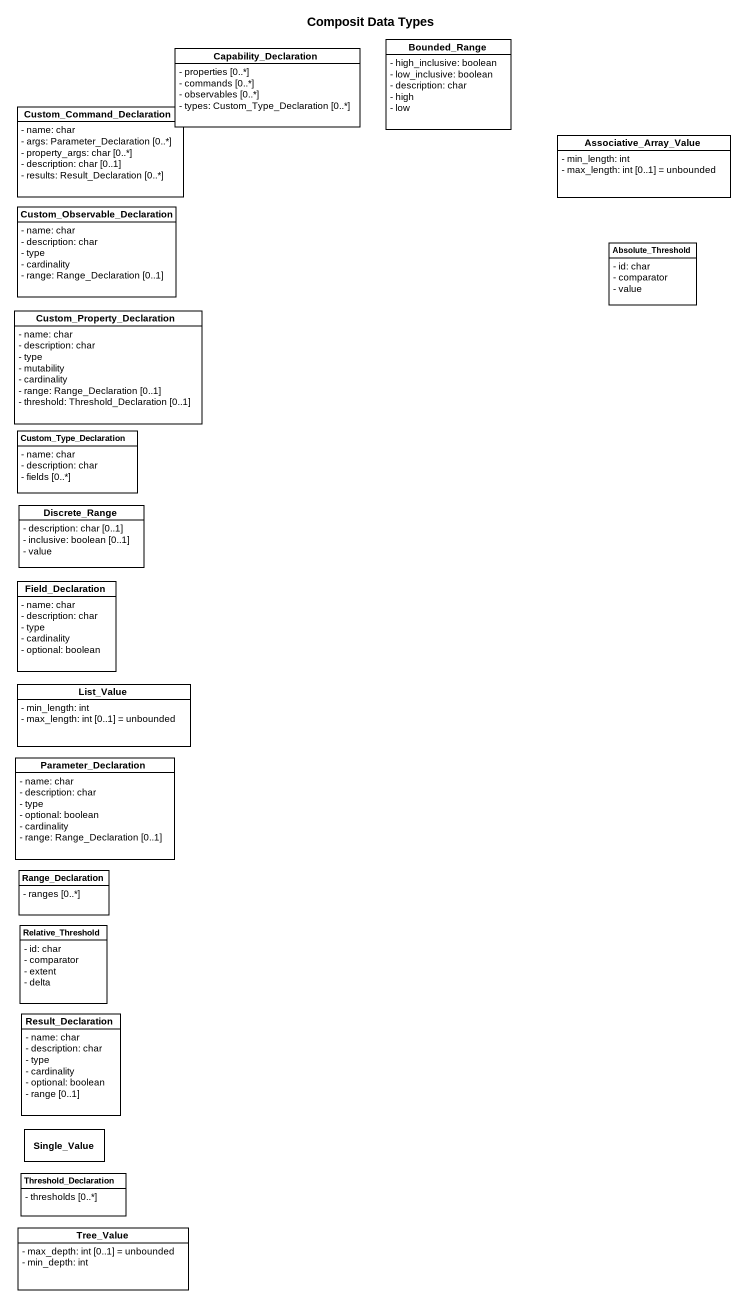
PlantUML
@startuml
title Composit Data Types
hide circle
hide empty members
skinparam classAttributeIconSize 0
class Capability_Declaration {
  - properties [0..*]
  - commands [0..*]
  - observables [0..*]
  - types: Custom_Type_Declaration [0..*]
}
class Bounded_Range {
  - high_inclusive: boolean
  - low_inclusive: boolean
  - description: char
  - high
  - low
}
class Custom_Command_Declaration {
  - name: char
  - args: Parameter_Declaration [0..*]
  - property_args: char [0..*]
  - description: char [0..1]
  - results: Result_Declaration [0..*]
}
class Associative_Array_Value {
  - min_length: int
  - max_length: int [0..1] = unbounded
}
class "Custom_Observable_Declaration" as Custom_Observable {
  - name: char
  - description: char
  - type
  - cardinality
  - range: Range_Declaration [0..1]
}
class Absolute_Threshold {
  - id: char
  - comparator
  - value
}
class Custom_Property_Declaration {
  - name: char
  - description: char
  - type
  - mutability
  - cardinality
  - range: Range_Declaration [0..1]
  - threshold: Threshold_Declaration [0..1]
}
class Custom_Type_Declaration {
  - name: char
  - description: char
  - fields [0..*]
}
class Discrete_Range {
  - description: char [0..1]
  - inclusive: boolean [0..1]
  - value
}
class Field_Declaration {
  - name: char
  - description: char
  - type
  - cardinality
  - optional: boolean
}
class List_Value {
  - min_length: int
  - max_length: int [0..1] = unbounded
}
class Parameter_Declaration {
  - name: char
  - description: char
  - type
  - optional: boolean
  - cardinality
  - range: Range_Declaration [0..1]
}
class Range_Declaration {
  - ranges [0..*]
}
class Relative_Threshold {
  - id: char
  - comparator
  - extent
  - delta
}
class Result_Declaration {
  - name: char
  - description: char
  - type
  - cardinality
  - optional: boolean
  - range [0..1]
}
class Single_Value
class Threshold_Declaration {
  - thresholds [0..*]
}
class Tree_Value {
  - max_depth: int [0..1] = unbounded
  - min_depth: int
}
@enduml
